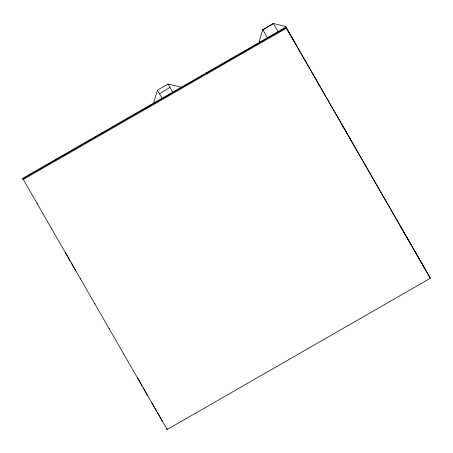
<?xml version="1.0" encoding="UTF-8"?>
<svg xmlns="http://www.w3.org/2000/svg" width="453" height="453" viewBox="0 0 453 453"><rect width="100%" height="100%" fill="white"/><g stroke="black" fill="none" stroke-linecap="round" stroke-linejoin="round"><path stroke-width="0.68" d="M180.849 88.131L180.186 86.965L168.063 84.026L157.406 90.147L153.856 102.101L154.513 103.261M259.184 41.568L259.869 42.758L259.184 41.568L262.74 29.621L273.391 23.494L285.515 26.433L430.35 278.267L167.18 429.506L22.65 178.397L285.86 27.135L430.35 278.267M159.513 93.85L169.971 87.384M262.933 29.96L273.391 23.494L278.017 31.642M22.893 178.827L286.103 27.571M286.46 28.194L23.29 179.433L22.65 178.397M420.854 261.647L425.48 269.79M415.016 251.5L419.642 259.643M406.466 236.636L411.092 244.779M415.361 252.202L415.605 252.632M400.628 226.494L405.254 234.637M372.19 177.18L372.44 177.61M348.906 136.608L353.533 144.75M343.074 126.466L347.7 134.609M314.637 77.152L314.88 77.582M285.515 26.433L290.141 34.581M291.353 36.58L295.979 44.722M262.74 29.621L267.366 37.763M259.524 42.265L259.773 42.701M233.193 57.401L233.442 57.831M206.862 72.531L207.106 72.967M168.063 84.026L172.689 92.169M157.406 90.147L162.032 98.295M154.196 102.797L154.445 103.233M127.865 117.933L128.108 118.363M101.648 132.995L101.891 133.431M101.534 133.063L101.778 133.493M75.317 148.131L75.56 148.561M48.981 163.261L49.23 163.697M166.823 428.878L167.18 429.506M157.633 412.881L162.259 421.024M166.54 428.47L166.789 428.9M151.806 402.762L156.432 410.905M137.418 377.751L142.044 385.899M143.244 387.876L147.871 396.018M137.763 378.453L138.006 378.884M123.375 353.448L123.618 353.878M108.986 328.436L109.23 328.872M94.598 303.431L94.841 303.867M71.297 262.836L75.923 270.979M80.204 278.425L80.453 278.855M65.475 252.717L70.102 260.86M51.427 228.408L51.676 228.844M37.038 203.403L37.288 203.833"/></g></svg>
